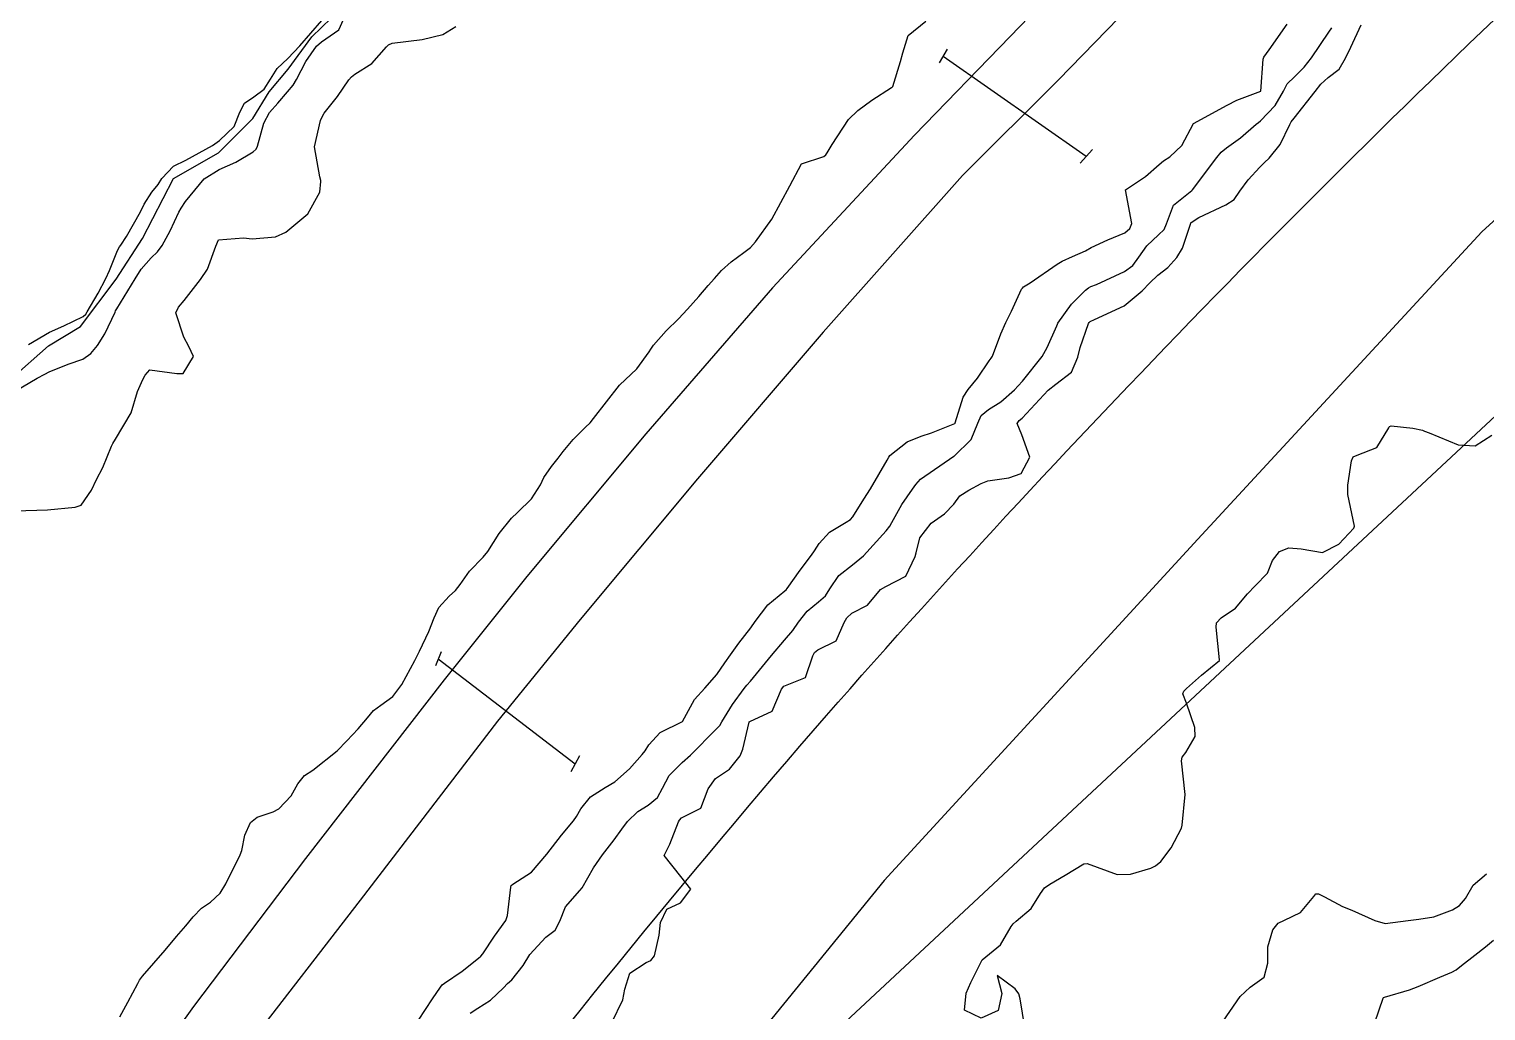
# Model space of a CAD drawing. Header units: metres. Extents: x 292545 to 299085, y 7450245 to 7463078.
# Drawn here: x 295875.1 to 295961.9, y 7459183.5 to 7459242 of the extents above; entities that cross this region are included whole.
import ezdxf

# ---------------------------------------------------------------- set-up
doc = ezdxf.new("R2010")
doc.units = ezdxf.units.M
for name, color, linetype in [('Curvas de Nivel 1m', 11, 'Continuous'), ('Curvas de Nivel 5m', 15, 'Continuous'), ('Edificações', 30, 'Continuous'), ('Hidrografia', 140, 'Continuous'), ('Linha Férrea', 20, 'Continuous'), ('Pórtico', 62, 'Continuous'), ('Vias Primárias', 230, 'Continuous')]:
    doc.layers.add(name, color=color, linetype=linetype)

msp = doc.modelspace()

# ---------------------------------------------------------------- linework, layer by layer
at = {"layer": 'Curvas de Nivel 1m', "flags": 128}
for points, elevation in [([(295874.305, 7459220.465), (295875.615, 7459221.23), (295876.069, 7459221.471), (295876.319, 7459221.608), (295877.467, 7459222.067), (295878.331, 7459222.379), (295878.818, 7459222.712), (295879.198, 7459223.191), (295879.647, 7459223.89), (295880.257, 7459225.181), (295880.289, 7459225.255), (295880.365, 7459225.375), (295881.458, 7459227.164), (295881.819, 7459227.731), (295882.402, 7459228.408), (295882.784, 7459228.769), (295883.062, 7459229.144), (295883.533, 7459230.027), (295884.049, 7459231.134), (295884.186, 7459231.383), (295884.443, 7459231.772), (295885.573, 7459233.113), (295886.462, 7459233.685), (295887.445, 7459234.114), (295888.478, 7459234.732), (295888.66, 7459234.898), (295888.75, 7459235.077), (295889.127, 7459236.443), (295889.463, 7459237.07), (295889.943, 7459237.634), (295890.522, 7459238.31), (295890.869, 7459238.714), (295891.066, 7459239.052), (295891.615, 7459240.115), (295892.251, 7459241.035), (295892.556, 7459241.293), (295893.579, 7459242.004), (295894.04, 7459243.015)], 659), ([(295875.09, 7459223.239), (295876.351, 7459223.989), (295877.207, 7459224.359), (295878.36, 7459224.916), (295878.506, 7459225.054), (295878.597, 7459225.198), (295879.251, 7459226.314), (295879.71, 7459227.187), (295879.914, 7459227.661), (295880.408, 7459228.841), (295880.523, 7459229.067), (295880.59, 7459229.177), (295880.937, 7459229.691), (295881.779, 7459231.16), (295881.98, 7459231.617), (295882.45, 7459232.318), (295882.818, 7459232.786), (295883.035, 7459233.144), (295883.736, 7459233.872), (295884.474, 7459234.227), (295886.054, 7459235.106), (295886.486, 7459235.41), (295887.348, 7459236.238), (295887.697, 7459237.088), (295887.959, 7459237.637), (295888.517, 7459238.014), (295889.133, 7459238.465), (295889.52, 7459239.07), (295889.908, 7459239.698), (295890.545, 7459240.291), (295891.262, 7459241.049), (295892.568, 7459242.555)], 658), ([(295880.539, 7459183.173), (295881.014, 7459184.031), (295881.619, 7459185.163), (295881.712, 7459185.344), (295881.897, 7459185.6), (295883.234, 7459187.14), (295883.921, 7459187.948), (295884.466, 7459188.586), (295884.904, 7459189.12), (295885.413, 7459189.643), (295885.946, 7459190.002), (295886.509, 7459190.547), (295886.861, 7459191.097), (295887.715, 7459192.819), (295887.812, 7459193.083), (295887.992, 7459194), (295888.332, 7459194.745), (295888.728, 7459195.073), (295889.681, 7459195.39), (295890.011, 7459195.575), (295890.74, 7459196.335), (295891.135, 7459197.049), (295891.533, 7459197.55), (295892.041, 7459197.871), (295893.485, 7459199.019), (295894.059, 7459199.619), (295894.74, 7459200.329), (295895.304, 7459200.998), (295895.65, 7459201.424), (295896.084, 7459201.741), (295896.814, 7459202.261), (295897.337, 7459202.978), (295898.117, 7459204.406), (295898.399, 7459204.957), (295898.958, 7459206.135), (295899.262, 7459206.949), (295899.54, 7459207.566), (295900.166, 7459208.252), (295900.529, 7459208.576), (295900.808, 7459208.934), (295901.382, 7459209.727), (295902.189, 7459210.574), (295902.464, 7459210.916), (295903.134, 7459211.981), (295903.868, 7459212.895), (295904.226, 7459213.224), (295905.07, 7459214.046), (295905.598, 7459214.876), (295905.807, 7459215.315), (295906.254, 7459215.965), (295906.649, 7459216.476), (295906.946, 7459216.863), (295907.556, 7459217.574), (295908.285, 7459218.315), (295908.554, 7459218.581), (295908.769, 7459218.843), (295910.313, 7459220.82), (295911.341, 7459221.791), (295912.076, 7459222.803), (295912.174, 7459222.963), (295912.339, 7459223.202), (295913.082, 7459224.059), (295913.823, 7459224.778), (295914.369, 7459225.348), (295915.029, 7459226.111), (295915.591, 7459226.758), (295915.965, 7459227.178), (295916.396, 7459227.654), (295916.968, 7459228.181), (295917.717, 7459228.737), (295918.112, 7459229.037), (295918.419, 7459229.357), (295919.386, 7459230.716), (295920.453, 7459232.7), (295921.155, 7459234.011), (295922.48, 7459234.453), (295922.613, 7459234.546), (295922.691, 7459234.677), (295922.985, 7459235.17), (295923.958, 7459236.658), (295924.508, 7459237.196), (295925.342, 7459237.814), (295926.522, 7459238.558), (295926.566, 7459238.586), (295926.587, 7459238.629), (295927.063, 7459240.107), (295927.196, 7459240.624), (295927.515, 7459241.669), (295928.572, 7459242.527)], 661), ([(295898.326, 7459182.963), (295899.17, 7459184.245), (295899.648, 7459184.944), (295899.751, 7459185.076), (295899.887, 7459185.182), (295900.936, 7459185.891), (295901.909, 7459186.666), (295902.043, 7459186.787), (295902.158, 7459186.918), (295902.862, 7459187.972), (295903.529, 7459188.904), (295903.641, 7459189.198), (295903.836, 7459190.901), (295903.861, 7459190.994), (295903.956, 7459191.084), (295905.064, 7459191.782), (295905.983, 7459192.87), (295906.854, 7459194.002), (295907.565, 7459194.854), (295907.753, 7459195.106), (295908.014, 7459195.569), (295908.577, 7459196.29), (295909.463, 7459196.829), (295910.036, 7459197.166), (295910.911, 7459197.945), (295911.658, 7459198.804), (295911.832, 7459199.026), (295912.059, 7459199.381), (295912.738, 7459200.122), (295914.073, 7459200.78), (295914.776, 7459202.087), (295915.386, 7459202.761), (295916.111, 7459203.583), (295916.59, 7459204.274), (295916.927, 7459204.742), (295917.428, 7459205.439), (295918.139, 7459206.361), (295918.4, 7459206.726), (295919.154, 7459207.719), (295920.171, 7459208.57), (295920.241, 7459208.63), (295920.297, 7459208.699), (295921.076, 7459209.799), (295921.749, 7459210.684), (295921.933, 7459210.947), (295922.2, 7459211.377), (295922.825, 7459212.055), (295923.821, 7459212.664), (295924.071, 7459212.806), (295924.218, 7459212.977), (295924.867, 7459214.017), (295925.274, 7459214.645), (295926.26, 7459216.359), (295926.353, 7459216.539), (295926.414, 7459216.628), (295927.442, 7459217.452), (295928.281, 7459217.788), (295928.897, 7459217.988), (295930.292, 7459218.546), (295930.313, 7459218.56), (295930.318, 7459218.58), (295930.785, 7459220.099), (295931.085, 7459220.572), (295931.641, 7459221.246), (295932.33, 7459222.266), (295932.453, 7459222.438), (295932.528, 7459222.558), (295933.033, 7459223.873), (295933.33, 7459224.55), (295933.674, 7459225.243), (295934.267, 7459226.541), (295934.313, 7459226.612), (295934.384, 7459226.674), (295934.773, 7459226.921), (295936.398, 7459228.042), (295936.689, 7459228.218), (295937.293, 7459228.501), (295938.07, 7459228.832), (295938.411, 7459229.02), (295939.409, 7459229.484), (295940.424, 7459229.897), (295940.724, 7459230.162), (295940.836, 7459230.456), (295940.453, 7459232.46), (295941.655, 7459233.254), (295942.468, 7459233.968), (295942.721, 7459234.187), (295943.096, 7459234.434), (295943.809, 7459235.101), (295944.503, 7459236.42), (295946.514, 7459237.515), (295947.089, 7459237.812), (295948.523, 7459238.354), (295948.662, 7459240.258), (295948.697, 7459240.369), (295949.012, 7459240.818), (295950.099, 7459242.347)], 662), ([(295901.41, 7459183.382), (295901.871, 7459183.684), (295902.625, 7459184.163), (295903.405, 7459184.905), (295903.64, 7459185.149), (295903.89, 7459185.374), (295904.575, 7459186.218), (295904.959, 7459186.884), (295905.923, 7459187.913), (295906.468, 7459188.324), (295906.749, 7459188.862), (295907.085, 7459189.715), (295907.951, 7459190.69), (295908.081, 7459190.848), (295908.759, 7459192.05), (295909.302, 7459192.83), (295909.992, 7459193.726), (295910.454, 7459194.36), (295910.789, 7459194.812), (295911.406, 7459195.413), (295912.018, 7459195.79), (295912.578, 7459196.241), (295912.866, 7459196.792), (295913.266, 7459197.562), (295914.048, 7459198.325), (295914.537, 7459198.773), (295916.069, 7459200.312), (295916.279, 7459200.539), (295916.407, 7459200.747), (295917.035, 7459201.794), (295917.748, 7459202.734), (295917.907, 7459202.93), (295918.107, 7459203.168), (295919.367, 7459204.711), (295920.132, 7459205.616), (295920.635, 7459206.198), (295920.974, 7459206.692), (295921.484, 7459207.356), (295922.161, 7459207.905), (295922.583, 7459208.26), (295922.84, 7459208.673), (295923.373, 7459209.476), (295924.187, 7459210.111), (295924.85, 7459210.65), (295926.208, 7459212.136), (295926.425, 7459212.414), (295926.536, 7459212.627), (295927.134, 7459213.716), (295927.77, 7459214.615), (295927.964, 7459214.895), (295928.249, 7459215.216), (295930.224, 7459216.581), (295930.249, 7459216.594), (295931.264, 7459217.584), (295931.665, 7459218.566), (295931.856, 7459219.006), (295932.301, 7459219.365), (295933.034, 7459219.825), (295933.855, 7459220.545), (295934.073, 7459220.785), (295934.318, 7459221.054), (295935.502, 7459222.522), (295935.799, 7459223.06), (295936.361, 7459224.357), (295936.406, 7459224.466), (295936.422, 7459224.509), (295937.235, 7459225.641), (295938.082, 7459226.493), (295938.247, 7459226.629), (295938.385, 7459226.697), (295938.727, 7459226.825), (295940.394, 7459227.595), (295940.895, 7459227.958), (295941.255, 7459228.451), (295941.726, 7459229.134), (295942.423, 7459229.781), (295942.761, 7459230.103), (295942.899, 7459230.435), (295943.328, 7459231.547), (295944.404, 7459232.42), (295944.436, 7459232.437), (295944.453, 7459232.458), (295945.903, 7459234.399), (295946.161, 7459234.712), (295946.482, 7459234.971), (295947.303, 7459235.57), (295948.245, 7459236.373), (295948.393, 7459236.482), (295948.505, 7459236.571), (295949.382, 7459237.493), (295949.884, 7459238.356), (295950.1, 7459238.784), (295950.536, 7459239.209), (295951.114, 7459239.772), (295951.533, 7459240.335), (295952.568, 7459241.856), (295952.758, 7459242.132)], 663), ([(295909.863, 7459182.82), (295910.512, 7459184.178), (295910.637, 7459184.812), (295910.934, 7459185.773), (295911.907, 7459186.4), (295912.18, 7459186.526), (295912.394, 7459186.795), (295912.676, 7459188.042), (295912.757, 7459188.792), (295913.135, 7459189.594), (295913.945, 7459189.957), (295914.554, 7459190.771), (295913.964, 7459191.524), (295912.979, 7459192.79), (295913.314, 7459193.463), (295913.833, 7459194.782), (295913.888, 7459194.898), (295914.007, 7459195.033), (295915.166, 7459195.613), (295915.585, 7459196.757), (295916.039, 7459197.375), (295916.866, 7459197.921), (295917.505, 7459198.735), (295917.669, 7459199.121), (295918.031, 7459200.73), (295918.043, 7459200.761), (295918.074, 7459200.781), (295919.411, 7459201.382), (295919.965, 7459202.702), (295920.105, 7459202.869), (295921.393, 7459203.404), (295921.839, 7459204.683), (295921.926, 7459204.881), (295922.127, 7459205.054), (295923.212, 7459205.59), (295923.706, 7459206.664), (295923.86, 7459206.95), (295924.151, 7459207.229), (295925.092, 7459207.713), (295925.87, 7459208.635), (295926.175, 7459208.825), (295927.37, 7459209.429), (295927.935, 7459210.613), (295927.982, 7459210.825), (295928.204, 7459211.719), (295928.88, 7459212.6), (295929.666, 7459213.143), (295930.23, 7459213.729), (295930.598, 7459214.216), (295931.13, 7459214.571), (295931.859, 7459214.952), (295932.249, 7459215.121), (295933.501, 7459215.296), (295934.253, 7459215.558), (295934.765, 7459216.532), (295934.283, 7459217.853), (295934.008, 7459218.543), (295934.124, 7459218.712), (295934.296, 7459218.859), (295935.855, 7459220.517), (295936.317, 7459220.89), (295937.236, 7459221.588), (295937.621, 7459222.497), (295937.765, 7459223.072), (295938.261, 7459224.491), (295938.299, 7459224.555), (295938.364, 7459224.609), (295938.62, 7459224.741), (295940.374, 7459225.553), (295941.447, 7459226.449), (295941.903, 7459226.93), (295942.392, 7459227.382), (295942.991, 7459227.84), (295943.522, 7459228.429), (295943.854, 7459228.983), (295944.33, 7459230.421), (295944.361, 7459230.493), (295944.434, 7459230.562), (295944.836, 7459230.813), (295946.445, 7459231.58), (295946.938, 7459231.895), (295947.28, 7459232.382), (295947.767, 7459233.07), (295948.467, 7459233.815), (295948.751, 7459234.087), (295949.025, 7459234.364), (295949.675, 7459235.169), (295950.244, 7459236.353), (295950.336, 7459236.52), (295950.507, 7459236.747), (295951.759, 7459238.331), (295952.099, 7459238.757), (295952.536, 7459239.166), (295953.2, 7459239.657), (295953.577, 7459240.31), (295953.893, 7459240.973), (295954.506, 7459242.301)], 664), ([(295946.058, 7459182.59), (295947.285, 7459184.379), (295947.889, 7459184.944), (295948.726, 7459185.53), (295948.943, 7459186.36), (295948.944, 7459187.334), (295949.232, 7459188.357), (295949.547, 7459188.743), (295949.939, 7459188.921), (295950.895, 7459189.389), (295951.676, 7459190.333), (295951.794, 7459190.493), (295951.956, 7459190.504), (295952.326, 7459190.324), (295953.381, 7459189.743), (295953.945, 7459189.533), (295955.311, 7459188.915), (295955.937, 7459188.732), (295957.3, 7459188.906), (295957.94, 7459188.993), (295958.831, 7459189.136), (295959.946, 7459189.542), (295960.366, 7459189.808), (295960.724, 7459190.222), (295961.169, 7459191.01), (295961.968, 7459191.696)], 666), ([(295955.326, 7459182.827), (295955.807, 7459184.281), (295955.842, 7459184.321), (295955.884, 7459184.339), (295957.373, 7459184.781), (295957.89, 7459184.965), (295959.195, 7459185.539), (295959.899, 7459185.837), (295960.155, 7459185.973), (295960.477, 7459186.224), (295961.284, 7459186.845), (295961.92, 7459187.338), (295962.394, 7459187.735)], 667)]:
    msp.add_lwpolyline(points, dxfattribs=dict(at, elevation=elevation))
at = {"layer": 'Curvas de Nivel 5m', "flags": 128}
for points, elevation in [([(295874.295, 7459213.321), (295876.225, 7459213.394), (295877.886, 7459213.543), (295878.228, 7459213.673), (295878.86, 7459214.57), (295879.152, 7459215.191), (295879.523, 7459215.918), (295880.051, 7459217.182), (295880.118, 7459217.338), (295880.277, 7459217.607), (295881.217, 7459219.166), (295881.589, 7459220.444), (295881.914, 7459221.156), (295882.053, 7459221.418), (295882.322, 7459221.739), (295883.935, 7459221.517), (295884.319, 7459221.51), (295884.931, 7459222.527), (295884.656, 7459223.127), (295884.349, 7459223.689), (295883.873, 7459225.135), (295884.038, 7459225.462), (295884.37, 7459225.866), (295885.342, 7459227.116), (295885.761, 7459227.741), (295886.254, 7459229.102), (295886.417, 7459229.492), (295887.902, 7459229.601), (295888.417, 7459229.537), (295889.819, 7459229.666), (295890.422, 7459229.951), (295891.733, 7459231.041), (295892.446, 7459232.33), (295892.523, 7459232.958), (295892.517, 7459233.029), (295892.456, 7459233.232), (295892.133, 7459235.035), (295892.499, 7459236.605), (295892.625, 7459236.905), (295892.704, 7459237.028), (295893.5, 7459238.038), (295894.176, 7459239.014), (295894.34, 7459239.207), (295894.536, 7459239.355), (295895.546, 7459239.997), (295896.431, 7459240.991), (295896.554, 7459241.115), (295896.773, 7459241.205), (295898.558, 7459241.427), (295899.778, 7459241.73), (295900.565, 7459242.194)], 660), ([(295934.454, 7459182.534), (295934.184, 7459184.233), (295934.099, 7459184.538), (295933.887, 7459184.835), (295932.818, 7459185.632), (295933.087, 7459184.548), (295932.879, 7459183.544), (295931.868, 7459183.082), (295930.863, 7459183.566), (295930.974, 7459184.574), (295931.247, 7459185.215), (295931.913, 7459186.56), (295933.016, 7459187.455), (295933.638, 7459188.543), (295933.759, 7459188.718), (295933.936, 7459188.866), (295934.844, 7459189.631), (295935.388, 7459190.526), (295935.63, 7459190.851), (295935.961, 7459191.083), (295936.869, 7459191.607), (295937.98, 7459192.285), (295938.166, 7459192.302), (295939.971, 7459191.644), (295940.752, 7459191.678), (295941.977, 7459192.035), (295942.256, 7459192.16), (295942.571, 7459192.434), (295943.177, 7459193.242), (295943.797, 7459194.422), (295943.838, 7459194.588), (295944.023, 7459196.42), (295943.79, 7459198.423), (295943.836, 7459198.642), (295944.058, 7459198.932), (295944.606, 7459199.876), (295944.587, 7459200.415), (295944.087, 7459201.869), (295943.879, 7459202.422), (295943.932, 7459202.585), (295944.098, 7459202.74), (295944.995, 7459203.525), (295946.056, 7459204.401), (295946.069, 7459204.455), (295945.854, 7459206.403), (295945.888, 7459206.661), (295946.151, 7459206.95), (295947.01, 7459207.537), (295947.727, 7459208.377), (295948.178, 7459208.863), (295948.929, 7459209.619), (295949.223, 7459210.36), (295949.645, 7459210.909), (295950.201, 7459211.115), (295950.936, 7459211.075), (295952.198, 7459210.851), (295953.176, 7459211.338), (295954.073, 7459212.301), (295954.098, 7459212.418), (295953.711, 7459214.305), (295953.699, 7459214.855), (295953.916, 7459216.303), (295954.025, 7459216.542), (295954.266, 7459216.648), (295955.445, 7459217.115), (295956.157, 7459218.281), (295956.198, 7459218.367), (295956.285, 7459218.404), (295957.575, 7459218.261), (295958.16, 7459218.131), (295958.281, 7459218.088), (295958.552, 7459217.975), (295960.273, 7459217.26), (295961.289, 7459217.203), (295962.279, 7459217.851)], 665)]:
    msp.add_lwpolyline(points, dxfattribs=dict(at, elevation=elevation))
at = {"layer": 'Edificações'}
msp.add_lwpolyline([(296053.94, 7459217.193), (295966.314, 7459132.27), (295956.761, 7459128.882), (295918.531, 7459169.329), (295926.33, 7459176.701), (295922.037, 7459181.243), (295980.122, 7459235.434), (295976.909, 7459238.878), (295988.763, 7459249.95), (295999.516, 7459259.054), (296007.415, 7459250.798), (296014.505, 7459257.581), (296006.811, 7459265.623), (296030.823, 7459285.644), (296034.452, 7459281.667)], dxfattribs=at)
at = {"layer": 'Hidrografia'}
msp.add_lwpolyline([(295874.053, 7459221.188), (295876.281, 7459223.169), (295878.196, 7459224.317), (295880.319, 7459227.133), (295881.885, 7459229.566), (295883.736, 7459233.133), (295886.416, 7459234.663), (295888.47, 7459236.714), (295889.445, 7459238.313), (295890.559, 7459239.669), (295891.986, 7459241.581), (295893.699, 7459243.265)], dxfattribs=at)
at = {"layer": 'Linha Férrea', "linetype": 'Continuous'}
for points in [[(296035.981, 7459326.596), (296025.848, 7459319.769), (296020.228, 7459315.88), (296013.719, 7459311.346), (296007.11, 7459306.568), (296000.097, 7459301.237), (295994.791, 7459297.143), (295986.241, 7459290.402), (295979.901, 7459285.147), (295972.941, 7459279.196), (295965.619, 7459272.791), (295960.35, 7459267.986), (295953.778, 7459261.89), (295947.98, 7459256.261), (295941.626, 7459249.95), (295933.588, 7459241.603), (295927.892, 7459235.729), (295919.422, 7459226.624), (295911.877, 7459217.912), (295904.793, 7459209.42), (295899.864, 7459203.257), (295891.593, 7459192.613), (295884.926, 7459183.774), (295877.753, 7459173.758)], [(296038.151, 7459323.208), (296028.079, 7459316.438), (296022.501, 7459312.589), (296015.98, 7459308.068), (296009.496, 7459303.397), (296002.476, 7459298.131), (295997.197, 7459294.058), (295988.727, 7459287.299), (295982.42, 7459282.155), (295975.5, 7459276.237), (295968.225, 7459269.873), (295962.998, 7459265.107), (295956.471, 7459259.052), (295950.721, 7459253.47), (295947.178, 7459249.95), (295944.4, 7459247.189), (295936.475, 7459239.024), (295930.748, 7459233.315), (295922.447, 7459223.98), (295914.951, 7459215.243), (295907.968, 7459206.854), (295903.032, 7459200.788), (295894.851, 7459190.119), (295888.162, 7459181.465)]]:
    msp.add_lwpolyline(points, dxfattribs=at)
at = {"layer": 'Pórtico'}
for points in [[(295929.837, 7459240.852), (295929.361, 7459240.03)], [(295929.599, 7459240.441), (295938.117, 7459234.464)], [(295938.484, 7459234.878), (295937.75, 7459234.05)], [(295899.678, 7459204.926), (295899.34, 7459204.081)], [(295899.509, 7459204.504), (295907.666, 7459198.25)], [(295907.924, 7459198.718), (295907.408, 7459197.781)]]:
    msp.add_lwpolyline(points, dxfattribs=at)
at = {"layer": 'Vias Primárias'}
msp.add_lwpolyline([(295865.572, 7458514.458), (295785.415, 7458724.289, 0.420495), (295782.042, 7458723.873, 0.087123), (295780.124, 7458722.266), (295769.608, 7458740.52), (295808.781, 7458774.298), (295829.054, 7458793.425), (295849.257, 7458813.022), (295861.58, 7458829.293, 0.619503), (295854.29, 7458845.204, -0.023983), (295817.222, 7458849.776, -0.302133), (295779.078, 7458893.566, -0.041596), (295794.767, 7458961.414, -0.007394), (295808.303, 7459013.8, -0.044215), (295837.903, 7459082.123, -0.03276), (295875.911, 7459139.851, -0.031206), (295922.635, 7459201.131, -0.025451), (295970.219, 7459249.95), (295975.417, 7459254.165), (296004.791, 7459280.392), (296030.372, 7459299.512), (296059.88, 7459319.214), (296102.964, 7459347.576)], format="xyb", dxfattribs=at)
msp.add_lwpolyline([(295965.427, 7459128.833), (296000.817, 7459163.209), (296039.406, 7459199.504), (296072.352, 7459233.519), (296083.932, 7459243.955, 0.205713), (296083.932, 7459249.95), (296046.652, 7459289.362, 0.340677), (296032.96, 7459290.607, 0.034108), (296011.198, 7459274.164, 0.005354), (295983.645, 7459249.95), (295961.683, 7459229.968), (295944.778, 7459211.637), (295926.077, 7459191.297), (295917.301, 7459180.498, 0.384036), (295918.146, 7459163.921, -0.00351), (295934.417, 7459147.383, 0.006843), (295952.807, 7459128.938, 0.402221)], format="xyb", close=True, dxfattribs=at)

doc.saveas('drawing.dxf')
